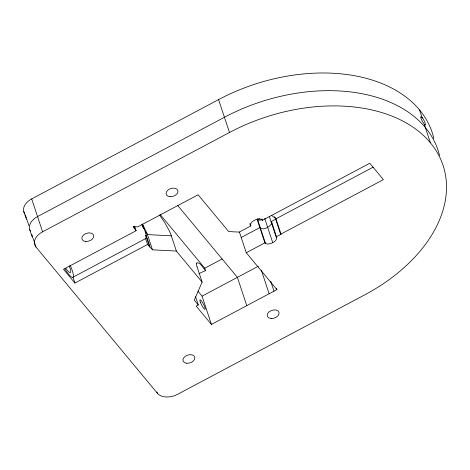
<?xml version="1.0" encoding="UTF-8"?>
<svg xmlns="http://www.w3.org/2000/svg" width="470" height="470" viewBox="0 0 470 470"><rect width="100%" height="100%" fill="white"/><g stroke="black" fill="none" stroke-linecap="round" stroke-linejoin="round"><path stroke-width="0.7" d="M196.472 263.071C199.85 261.173 203.263 268.482 205.549 270.585L204.767 268.223L160.246 214.59M271.907 223.344C269.809 226.757 263.329 230.993 259.851 227.603L241.222 237.503M197.083 266.837L202.124 282.065L194.28 300.148L198.275 304.965L196.172 306.082L211.418 324.441L276.906 289.626L276.448 288.245M264.739 218.491L265.239 218.221M257.178 219.525L264.886 242.831C267.395 246.497 279.162 240.963 276.101 236.874L269.275 216.235M258.5 266.132L202.053 296.129L197.893 291.118M24.558 213.357A15.393 10.158 -18.3 0 1 31.707 198.898L218.591 99.587A153.907 101.579 -18.3 0 1 433.851 138.474M35.99 247.026A15.393 10.158 -18.3 0 1 42.594 231.804L229.472 132.493A153.907 101.579 -18.3 0 1 430.426 142.833A153.907 101.579 -18.3 0 1 364.409 295.037L177.525 394.348A15.393 10.158 -18.3 0 1 157.432 393.314L35.99 247.026L33.012 238.026M133.738 226.622L134.408 228.637L134.761 228.449L134.091 226.434M134.602 226.099L136.124 230.705L63.515 269.292L74.936 283.046L147.545 244.465L152.503 249.823L176.373 251.05L202.124 282.065M141.911 224.783A18.471 3.472 62 0 1 143.426 228.179L143.779 227.991L142.504 224.137L146.946 233.149L152.503 249.823M147.545 244.465L145.612 238.619A18.471 3.472 62 0 0 145.8 235.364L146.152 235.176A18.471 3.472 62 0 0 143.779 227.991M145.612 238.619L73.003 277.2L74.936 283.046M259.511 218.685C254.963 220.518 260.738 220.359 261.996 219.66M250.158 223.832L250.851 225.923L239.224 232.104L228.667 231.557L198.111 194.78L137.716 226.881L133.263 226.652L134.761 228.449M250.851 225.923C248.483 221.852 259.898 216.376 262.366 220.33L369.79 163.249L383.391 179.634L280.643 234.23L275.608 219.002A6.028 4.483 -6.3 0 0 275.22 218.197L272.177 215.847A18.136 13.495 -6.3 0 0 271.419 215.524M373.186 167.15L275.608 219.002L276.002 219.02L281.037 234.254L276.101 236.874M271.067 221.646L276.002 219.02L274.568 216.664M204.767 268.223L222.14 258.988M239.395 231.986L246.257 252.737L264.886 242.831M280.643 234.23L281.037 234.254M246.257 252.737L276.906 289.626M177.595 205.367L237.409 277.37L246.774 305.682M145.271 231.951L147.463 234.589L171.339 235.822L176.373 251.05M134.408 228.637L136.124 230.705M159.489 214.96L164.559 222.328L168.836 229.947A12.173 2.291 62 0 1 171.362 235.852M23.764 211.606L26.485 219.466M29.61 229.284L32.465 237.814M419.54 109.927L422.054 117.523M424.304 124.333L430.426 142.833M276.789 237.703L271.748 222.469L271.93 222.851M264.921 219.038L272.671 242.479M261.908 218.95L262.366 220.33M218.591 99.587L229.472 132.493M257.284 218.591L265.574 243.66M270.791 281.512L273.992 291.188M249.881 223.92L250.34 225.306M261.379 270.285L269.14 293.762M202.053 296.129L211.418 324.441M195.526 296.652L198.275 304.965M146.152 235.176L150 246.809M142.081 224.108L143.426 228.179M145.8 235.364L149.648 246.997M156.974 391.927L157.432 393.314M31.707 198.898L42.594 231.804M25.333 214.796L26.455 218.192M26.902 219.549L28.929 225.665M31.872 234.565L32.559 236.639M421.99 117.318A4.77 0.999 63.4 0 1 425.086 123.028A4.77 0.999 63.4 0 1 424.475 124.814M424.222 124.08A4.77 0.799 60.7 0 1 420.903 118.058A4.77 0.799 60.7 0 1 422.23 118.076M30.403 231.034A15.393 10.158 -18.3 0 1 37.553 216.576L224.437 117.265A153.907 101.579 -18.3 0 1 439.532 155.458M197.059 266.801A12.173 2.291 62 0 1 196.495 263.112M198.98 273.746A29.146 21.197 -39.7 0 1 205.56 270.702M70.142 265.192A18.471 3.472 62 0 1 72.95 277.241A18.471 3.472 62 0 1 64.819 268.916M69.296 266.067A13.084 2.462 62 0 1 65.829 268.364M170.064 196.713A6.157 4.066 -18.3 0 0 177.901 190.579A6.157 4.066 -18.3 0 0 168.113 189.945A6.157 4.066 -18.3 0 0 170.064 196.713M85.522 241.445A6.157 4.066 -18.3 0 0 93.706 235.546A6.157 4.066 -18.3 0 0 84.106 234.524A6.157 4.066 -18.3 0 0 85.522 241.445M186.672 363.257A6.157 4.066 -18.3 0 0 194.815 357.329A6.157 4.066 -18.3 0 0 185.192 356.354A6.157 4.066 -18.3 0 0 186.672 363.257M271.166 318.507A6.157 4.066 -18.3 0 0 279.01 312.374A6.157 4.066 -18.3 0 0 269.222 311.739A6.157 4.066 -18.3 0 0 271.166 318.507M200.408 302.386A5.387 1.01 62 0 0 205.014 309.366A5.387 1.01 62 0 0 202.2 302.016A5.387 1.01 62 0 0 200.408 302.386"/></g></svg>
